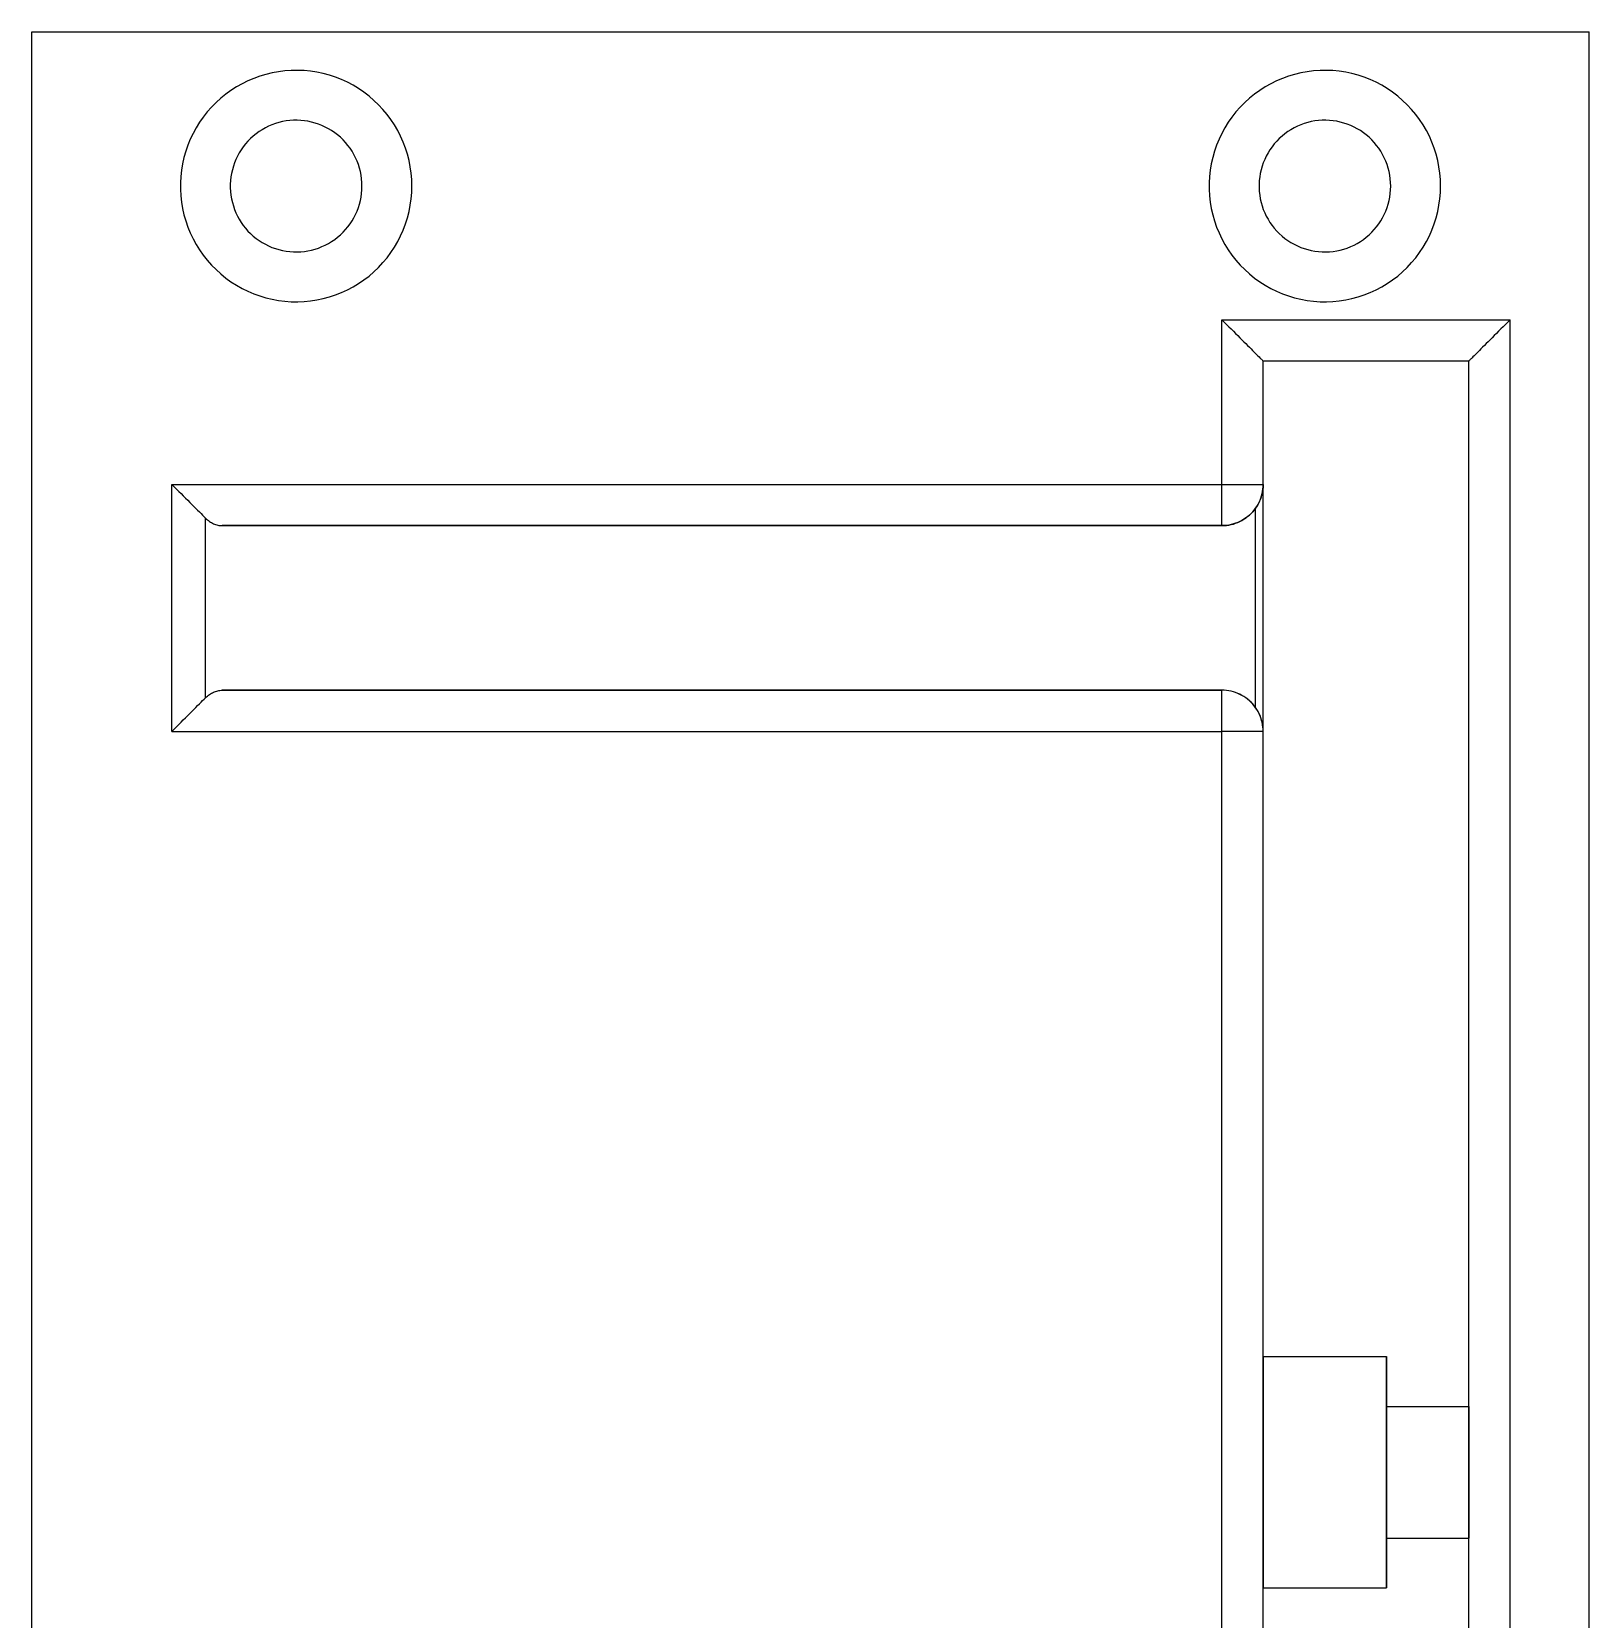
# Model space of a CAD drawing. Header units: millimetres. Extents: x -38 to 64, y -82 to 70.
# Drawn here: x -37.9 to 37.9, y -7.1 to 70 of the extents above; entities that cross this region are included whole.
import ezdxf

# ---------------------------------------------------------------- set-up
doc = ezdxf.new("R2010")
doc.units = ezdxf.units.MM
doc.layers.add('HIDDEN', color=8, linetype='Continuous')

msp = doc.modelspace()

# ---------------------------------------------------------------- linework, layer by layer
for points in [[(-37.85, -70), (-37.85, 70)], [(-37.85, 70), (37.85, 70)], [(37.85, -70), (37.85, 70)], [(-19.375, 62.5), (-19.384, 62.813), (-19.41, 63.124), (-19.453, 63.434), (-19.514, 63.741), (-19.591, 64.044), (-19.685, 64.342), (-19.796, 64.635), (-19.922, 64.92), (-20.065, 65.199), (-20.222, 65.469), (-20.395, 65.73), (-20.581, 65.981), (-20.782, 66.221), (-20.995, 66.45), (-21.221, 66.666), (-21.458, 66.87), (-21.706, 67.06), (-21.965, 67.236), (-22.233, 67.397), (-22.509, 67.543), (-22.793, 67.674), (-23.084, 67.789), (-23.381, 67.887), (-23.683, 67.969), (-23.989, 68.033), (-24.298, 68.081), (-24.609, 68.111), (-24.922, 68.124), (-25.235, 68.12), (-25.546, 68.098), (-25.857, 68.059), (-26.164, 68.003), (-26.468, 67.93), (-26.768, 67.84), (-27.062, 67.733), (-27.35, 67.611), (-27.63, 67.472), (-27.902, 67.318), (-28.166, 67.15), (-28.419, 66.967), (-28.662, 66.77), (-28.894, 66.56), (-29.113, 66.337), (-29.32, 66.102), (-29.514, 65.857), (-29.693, 65.601), (-29.858, 65.335), (-30.008, 65.061), (-30.143, 64.778), (-30.262, 64.489), (-30.364, 64.194), (-30.45, 63.893), (-30.519, 63.588), (-30.571, 63.279), (-30.605, 62.969), (-30.623, 62.656), (-30.623, 62.344), (-30.605, 62.031), (-30.571, 61.721), (-30.519, 61.412), (-30.45, 61.107), (-30.364, 60.806), (-30.262, 60.511), (-30.143, 60.222), (-30.008, 59.939), (-29.858, 59.665), (-29.693, 59.399), (-29.514, 59.143), (-29.32, 58.898), (-29.113, 58.663), (-28.894, 58.44), (-28.662, 58.23), (-28.419, 58.033), (-28.166, 57.85), (-27.902, 57.682), (-27.63, 57.528), (-27.35, 57.389), (-27.062, 57.267), (-26.768, 57.16), (-26.468, 57.07), (-26.164, 56.997), (-25.857, 56.941), (-25.546, 56.902), (-25.235, 56.88), (-24.922, 56.876), (-24.609, 56.889), (-24.298, 56.919), (-23.989, 56.967), (-23.683, 57.031), (-23.381, 57.113), (-23.084, 57.211), (-22.793, 57.326), (-22.509, 57.457), (-22.233, 57.603), (-21.965, 57.764), (-21.706, 57.94), (-21.458, 58.13), (-21.221, 58.334), (-20.995, 58.55), (-20.782, 58.779), (-20.581, 59.019), (-20.395, 59.27), (-20.222, 59.531), (-20.065, 59.801), (-19.922, 60.08), (-19.796, 60.365), (-19.685, 60.658), (-19.591, 60.956), (-19.514, 61.259), (-19.453, 61.566), (-19.41, 61.876), (-19.384, 62.187), (-19.375, 62.5)], [(30.625, 62.5), (30.616, 62.813), (30.59, 63.124), (30.547, 63.434), (30.486, 63.741), (30.409, 64.044), (30.315, 64.342), (30.204, 64.635), (30.078, 64.92), (29.935, 65.199), (29.778, 65.469), (29.605, 65.73), (29.419, 65.981), (29.218, 66.221), (29.005, 66.45), (28.779, 66.666), (28.542, 66.87), (28.294, 67.06), (28.035, 67.236), (27.767, 67.397), (27.491, 67.543), (27.207, 67.674), (26.916, 67.789), (26.619, 67.887), (26.317, 67.969), (26.011, 68.033), (25.702, 68.081), (25.391, 68.111), (25.078, 68.124), (24.765, 68.12), (24.454, 68.098), (24.143, 68.059), (23.836, 68.003), (23.532, 67.93), (23.232, 67.84), (22.938, 67.733), (22.65, 67.611), (22.37, 67.472), (22.098, 67.318), (21.834, 67.15), (21.581, 66.967), (21.338, 66.77), (21.106, 66.56), (20.887, 66.337), (20.68, 66.102), (20.486, 65.857), (20.307, 65.601), (20.142, 65.335), (19.992, 65.061), (19.857, 64.778), (19.738, 64.489), (19.636, 64.194), (19.55, 63.893), (19.481, 63.588), (19.429, 63.279), (19.395, 62.969), (19.377, 62.656), (19.377, 62.344), (19.395, 62.031), (19.429, 61.721), (19.481, 61.412), (19.55, 61.107), (19.636, 60.806), (19.738, 60.511), (19.857, 60.222), (19.992, 59.939), (20.142, 59.665), (20.307, 59.399), (20.486, 59.143), (20.68, 58.898), (20.887, 58.663), (21.106, 58.44), (21.338, 58.23), (21.581, 58.033), (21.834, 57.85), (22.098, 57.682), (22.37, 57.528), (22.65, 57.389), (22.938, 57.267), (23.232, 57.16), (23.532, 57.07), (23.836, 56.997), (24.143, 56.941), (24.454, 56.902), (24.765, 56.88), (25.078, 56.876), (25.391, 56.889), (25.702, 56.919), (26.011, 56.967), (26.317, 57.031), (26.619, 57.113), (26.916, 57.211), (27.207, 57.326), (27.491, 57.457), (27.767, 57.603), (28.035, 57.764), (28.294, 57.94), (28.542, 58.13), (28.779, 58.334), (29.005, 58.55), (29.218, 58.779), (29.419, 59.019), (29.605, 59.27), (29.778, 59.531), (29.935, 59.801), (30.078, 60.08), (30.204, 60.365), (30.315, 60.658), (30.409, 60.956), (30.486, 61.259), (30.547, 61.566), (30.59, 61.876), (30.616, 62.187), (30.625, 62.5)], [(-21.8, 62.5), (-21.805, 62.678), (-21.82, 62.855), (-21.844, 63.031), (-21.879, 63.206), (-21.923, 63.378), (-21.976, 63.548), (-22.039, 63.714), (-22.111, 63.877), (-22.192, 64.035), (-22.282, 64.189), (-22.38, 64.337), (-22.486, 64.48), (-22.6, 64.617), (-22.722, 64.747), (-22.85, 64.87), (-22.985, 64.986), (-23.126, 65.094), (-23.273, 65.194), (-23.426, 65.286), (-23.583, 65.369), (-23.745, 65.443), (-23.91, 65.509), (-24.079, 65.565), (-24.251, 65.611), (-24.425, 65.648), (-24.601, 65.675), (-24.778, 65.692), (-24.956, 65.7), (-25.133, 65.697), (-25.311, 65.685), (-25.487, 65.663), (-25.662, 65.631), (-25.835, 65.589), (-26.006, 65.538), (-26.173, 65.477), (-26.337, 65.407), (-26.496, 65.329), (-26.651, 65.241), (-26.801, 65.145), (-26.945, 65.041), (-27.083, 64.929), (-27.215, 64.809), (-27.34, 64.683), (-27.458, 64.549), (-27.568, 64.41), (-27.67, 64.264), (-27.764, 64.113), (-27.849, 63.957), (-27.926, 63.796), (-27.993, 63.632), (-28.052, 63.463), (-28.1, 63.292), (-28.14, 63.119), (-28.169, 62.943), (-28.189, 62.767), (-28.199, 62.589), (-28.199, 62.411), (-28.189, 62.233), (-28.169, 62.057), (-28.14, 61.881), (-28.1, 61.708), (-28.052, 61.537), (-27.993, 61.368), (-27.926, 61.204), (-27.849, 61.043), (-27.764, 60.887), (-27.67, 60.736), (-27.568, 60.59), (-27.458, 60.451), (-27.34, 60.317), (-27.215, 60.191), (-27.083, 60.071), (-26.945, 59.959), (-26.801, 59.855), (-26.651, 59.759), (-26.496, 59.671), (-26.337, 59.593), (-26.173, 59.523), (-26.006, 59.462), (-25.835, 59.411), (-25.662, 59.369), (-25.487, 59.337), (-25.311, 59.315), (-25.133, 59.303), (-24.956, 59.3), (-24.778, 59.308), (-24.601, 59.325), (-24.425, 59.352), (-24.251, 59.389), (-24.079, 59.435), (-23.91, 59.491), (-23.745, 59.557), (-23.583, 59.631), (-23.426, 59.714), (-23.273, 59.806), (-23.126, 59.906), (-22.985, 60.014), (-22.85, 60.13), (-22.722, 60.253), (-22.6, 60.383), (-22.486, 60.52), (-22.38, 60.663), (-22.282, 60.811), (-22.192, 60.965), (-22.111, 61.123), (-22.039, 61.286), (-21.976, 61.452), (-21.923, 61.622), (-21.879, 61.794), (-21.844, 61.969), (-21.82, 62.145), (-21.805, 62.322), (-21.8, 62.5)], [(28.2, 62.5), (28.195, 62.678), (28.18, 62.855), (28.156, 63.031), (28.121, 63.206), (28.077, 63.378), (28.024, 63.548), (27.961, 63.714), (27.889, 63.877), (27.808, 64.035), (27.718, 64.189), (27.62, 64.337), (27.514, 64.48), (27.4, 64.617), (27.278, 64.747), (27.15, 64.87), (27.015, 64.986), (26.874, 65.094), (26.727, 65.194), (26.574, 65.286), (26.417, 65.369), (26.255, 65.443), (26.09, 65.509), (25.921, 65.565), (25.749, 65.611), (25.575, 65.648), (25.399, 65.675), (25.222, 65.692), (25.044, 65.7), (24.867, 65.697), (24.689, 65.685), (24.513, 65.663), (24.338, 65.631), (24.165, 65.589), (23.994, 65.538), (23.827, 65.477), (23.663, 65.407), (23.504, 65.329), (23.349, 65.241), (23.199, 65.145), (23.055, 65.041), (22.917, 64.929), (22.785, 64.809), (22.66, 64.683), (22.542, 64.549), (22.432, 64.41), (22.33, 64.264), (22.236, 64.113), (22.151, 63.957), (22.074, 63.796), (22.007, 63.632), (21.948, 63.463), (21.9, 63.292), (21.86, 63.119), (21.831, 62.943), (21.811, 62.767), (21.801, 62.589), (21.801, 62.411), (21.811, 62.233), (21.831, 62.057), (21.86, 61.881), (21.9, 61.708), (21.948, 61.537), (22.007, 61.368), (22.074, 61.204), (22.151, 61.043), (22.236, 60.887), (22.33, 60.736), (22.432, 60.59), (22.542, 60.451), (22.66, 60.317), (22.785, 60.191), (22.917, 60.071), (23.055, 59.959), (23.199, 59.855), (23.349, 59.759), (23.504, 59.671), (23.663, 59.593), (23.827, 59.523), (23.994, 59.462), (24.165, 59.411), (24.338, 59.369), (24.513, 59.337), (24.689, 59.315), (24.867, 59.303), (25.044, 59.3), (25.222, 59.308), (25.399, 59.325), (25.575, 59.352), (25.749, 59.389), (25.921, 59.435), (26.09, 59.491), (26.255, 59.557), (26.417, 59.631), (26.574, 59.714), (26.727, 59.806), (26.874, 59.906), (27.015, 60.014), (27.15, 60.13), (27.278, 60.253), (27.4, 60.383), (27.514, 60.52), (27.62, 60.663), (27.718, 60.811), (27.808, 60.965), (27.889, 61.123), (27.961, 61.286), (28.024, 61.452), (28.077, 61.622), (28.121, 61.794), (28.156, 61.969), (28.18, 62.145), (28.195, 62.322), (28.2, 62.5)], [(20, 56), (20.112, 55.888), (20.224, 55.776), (20.334, 55.666), (20.445, 55.555), (20.553, 55.447), (20.661, 55.339), (20.764, 55.236), (20.868, 55.132), (20.966, 55.034), (21.064, 54.936), (21.156, 54.844), (21.247, 54.753), (21.331, 54.669), (21.414, 54.586), (21.489, 54.511), (21.564, 54.436), (21.629, 54.371), (21.693, 54.307), (21.748, 54.252), (21.802, 54.198), (21.845, 54.155), (21.888, 54.112), (21.919, 54.081), (21.95, 54.05), (21.969, 54.031), (21.987, 54.013), (21.994, 54.006), (22, 54)], [(20, 48), (20, 56)], [(20, 56), (34, 56)], [(34, 56), (33.888, 55.888), (33.776, 55.776), (33.666, 55.666), (33.555, 55.555), (33.447, 55.447), (33.339, 55.339), (33.236, 55.236), (33.132, 55.132), (33.034, 55.034), (32.936, 54.936), (32.844, 54.844), (32.753, 54.753), (32.669, 54.669), (32.586, 54.586), (32.511, 54.511), (32.436, 54.436), (32.371, 54.371), (32.307, 54.307), (32.252, 54.252), (32.198, 54.198), (32.155, 54.155), (32.112, 54.112), (32.081, 54.081), (32.05, 54.05), (32.031, 54.031), (32.013, 54.013), (32.006, 54.006), (32, 54)], [(34, -56), (34, 56)], [(22, 54), (32, 54)], [(22, -54), (22, 54)], [(32, -54), (32, 54)], [(-31.039, 48), (-30.926, 47.887), (-30.814, 47.775), (-30.703, 47.664), (-30.592, 47.553), (-30.483, 47.444), (-30.375, 47.336), (-30.27, 47.231), (-30.168, 47.129), (-30.068, 47.029), (-29.971, 46.932), (-29.877, 46.838), (-29.787, 46.748), (-29.702, 46.663), (-29.62, 46.581), (-29.543, 46.504), (-29.471, 46.432), (-29.403, 46.364)], [(-31.039, 36), (-31.039, 48)], [(-31.039, 48), (20, 48)], [(20, 48), (20.112, 48), (20.224, 48), (20.334, 48), (20.445, 48), (20.553, 48), (20.661, 48), (20.764, 48), (20.868, 48), (20.966, 48), (21.064, 48), (21.156, 48), (21.247, 48), (21.331, 48), (21.414, 48), (21.489, 48), (21.564, 48), (21.629, 48), (21.693, 48), (21.748, 48), (21.802, 48), (21.845, 48), (21.888, 48), (21.919, 48), (21.95, 48), (21.969, 48), (21.987, 48), (21.994, 48), (22, 48)], [(20, 46), (20, 46.006), (20, 46.013), (20, 46.031), (20, 46.05), (20, 46.081), (20, 46.112), (20, 46.155), (20, 46.198), (20, 46.252), (20, 46.307), (20, 46.371), (20, 46.436), (20, 46.511), (20, 46.586), (20, 46.669), (20, 46.753), (20, 46.844), (20, 46.936), (20, 47.034), (20, 47.132), (20, 47.236), (20, 47.339), (20, 47.447), (20, 47.555), (20, 47.666), (20, 47.776), (20, 47.888), (20, 48)], [(22, 48), (21.998, 47.923), (21.994, 47.847), (21.986, 47.771), (21.976, 47.695), (21.963, 47.62), (21.947, 47.545), (21.928, 47.47), (21.907, 47.397), (21.882, 47.325), (21.855, 47.253), (21.825, 47.183), (21.792, 47.113), (21.757, 47.045), (21.719, 46.979), (21.679, 46.914), (21.636, 46.85)], [(-29.403, 46.364), (-29.358, 46.321), (-29.312, 46.281), (-29.265, 46.243), (-29.218, 46.208), (-29.169, 46.175), (-29.119, 46.145), (-29.069, 46.118), (-29.018, 46.093), (-28.967, 46.072), (-28.915, 46.053), (-28.862, 46.037), (-28.809, 46.024), (-28.756, 46.014), (-28.702, 46.006), (-28.648, 46.002), (-28.595, 46)], [(-29.403, 37.636), (-29.403, 46.364)], [(21.636, 46.85), (21.568, 46.76), (21.496, 46.674), (21.419, 46.592), (21.337, 46.514), (21.252, 46.441), (21.162, 46.373), (21.068, 46.31), (20.971, 46.253), (20.871, 46.201), (20.769, 46.154), (20.664, 46.114), (20.556, 46.079), (20.447, 46.052), (20.336, 46.03), (20.225, 46.014), (20.113, 46.004), (20, 46)], [(21.636, 37.15), (21.636, 46.85)], [(20, 46), (-28.595, 46)], [(-29.403, 37.636), (-29.358, 37.679), (-29.312, 37.719), (-29.265, 37.757), (-29.218, 37.792), (-29.169, 37.825), (-29.119, 37.855), (-29.069, 37.882), (-29.018, 37.907), (-28.967, 37.928), (-28.915, 37.947), (-28.862, 37.963), (-28.809, 37.976), (-28.756, 37.986), (-28.702, 37.994), (-28.648, 37.998), (-28.595, 38)], [(20, 38), (-28.595, 38)], [(21.636, 37.15), (21.568, 37.24), (21.496, 37.326), (21.419, 37.408), (21.337, 37.486), (21.252, 37.559), (21.162, 37.627), (21.068, 37.69), (20.971, 37.747), (20.871, 37.799), (20.769, 37.846), (20.664, 37.886), (20.556, 37.921), (20.447, 37.948), (20.336, 37.97), (20.225, 37.986), (20.113, 37.996), (20, 38)], [(20, 36), (20, 36.112), (20, 36.224), (20, 36.334), (20, 36.445), (20, 36.553), (20, 36.661), (20, 36.764), (20, 36.868), (20, 36.966), (20, 37.064), (20, 37.156), (20, 37.247), (20, 37.331), (20, 37.414), (20, 37.489), (20, 37.564), (20, 37.629), (20, 37.693), (20, 37.748), (20, 37.802), (20, 37.845), (20, 37.888), (20, 37.919), (20, 37.95), (20, 37.969), (20, 37.987), (20, 37.994), (20, 38)], [(-31.039, 36), (-30.926, 36.113), (-30.814, 36.225), (-30.703, 36.336), (-30.592, 36.447), (-30.483, 36.556), (-30.375, 36.664), (-30.27, 36.769), (-30.168, 36.871), (-30.068, 36.971), (-29.971, 37.068), (-29.877, 37.162), (-29.787, 37.252), (-29.702, 37.337), (-29.62, 37.419), (-29.543, 37.496), (-29.471, 37.568), (-29.403, 37.636)], [(22, 36), (21.998, 36.077), (21.994, 36.153), (21.986, 36.229), (21.976, 36.305), (21.963, 36.38), (21.947, 36.455), (21.928, 36.53), (21.907, 36.603), (21.882, 36.675), (21.855, 36.747), (21.825, 36.817), (21.792, 36.887), (21.757, 36.955), (21.719, 37.021), (21.679, 37.086), (21.636, 37.15)], [(-31.039, 36), (20, 36)], [(20, -36), (20, 36)], [(22, 36), (21.994, 36), (21.987, 36), (21.969, 36), (21.95, 36), (21.919, 36), (21.888, 36), (21.845, 36), (21.802, 36), (21.748, 36), (21.693, 36), (21.629, 36), (21.564, 36), (21.489, 36), (21.414, 36), (21.331, 36), (21.247, 36), (21.156, 36), (21.064, 36), (20.966, 36), (20.868, 36), (20.764, 36), (20.661, 36), (20.553, 36), (20.445, 36), (20.334, 36), (20.224, 36), (20.112, 36), (20, 36)]]:
    msp.add_lwpolyline(points)
at = {"layer": 'HIDDEN'}
for points in [[(-37.85, -70), (-37.85, 70)], [(-37.85, 70), (37.85, 70)], [(37.85, -70), (37.85, 70)], [(-19.375, 62.5), (-19.384, 62.813), (-19.41, 63.124), (-19.453, 63.434), (-19.514, 63.741), (-19.591, 64.044), (-19.685, 64.342), (-19.796, 64.635), (-19.922, 64.92), (-20.065, 65.199), (-20.222, 65.469), (-20.395, 65.73), (-20.581, 65.981), (-20.782, 66.221), (-20.995, 66.45), (-21.221, 66.666), (-21.458, 66.87), (-21.706, 67.06), (-21.965, 67.236), (-22.233, 67.397), (-22.509, 67.543), (-22.793, 67.674), (-23.084, 67.789), (-23.381, 67.887), (-23.683, 67.969), (-23.989, 68.033), (-24.298, 68.081), (-24.609, 68.111), (-24.922, 68.124), (-25.235, 68.12), (-25.546, 68.098), (-25.857, 68.059), (-26.164, 68.003), (-26.468, 67.93), (-26.768, 67.84), (-27.062, 67.733), (-27.35, 67.611), (-27.63, 67.472), (-27.902, 67.318), (-28.166, 67.15), (-28.419, 66.967), (-28.662, 66.77), (-28.894, 66.56), (-29.113, 66.337), (-29.32, 66.102), (-29.514, 65.857), (-29.693, 65.601), (-29.858, 65.335), (-30.008, 65.061), (-30.143, 64.778), (-30.262, 64.489), (-30.364, 64.194), (-30.45, 63.893), (-30.519, 63.588), (-30.571, 63.279), (-30.605, 62.969), (-30.623, 62.656), (-30.623, 62.344), (-30.605, 62.031), (-30.571, 61.721), (-30.519, 61.412), (-30.45, 61.107), (-30.364, 60.806), (-30.262, 60.511), (-30.143, 60.222), (-30.008, 59.939), (-29.858, 59.665), (-29.693, 59.399), (-29.514, 59.143), (-29.32, 58.898), (-29.113, 58.663), (-28.894, 58.44), (-28.662, 58.23), (-28.419, 58.033), (-28.166, 57.85), (-27.902, 57.682), (-27.63, 57.528), (-27.35, 57.389), (-27.062, 57.267), (-26.768, 57.16), (-26.468, 57.07), (-26.164, 56.997), (-25.857, 56.941), (-25.546, 56.902), (-25.235, 56.88), (-24.922, 56.876), (-24.609, 56.889), (-24.298, 56.919), (-23.989, 56.967), (-23.683, 57.031), (-23.381, 57.113), (-23.084, 57.211), (-22.793, 57.326), (-22.509, 57.457), (-22.233, 57.603), (-21.965, 57.764), (-21.706, 57.94), (-21.458, 58.13), (-21.221, 58.334), (-20.995, 58.55), (-20.782, 58.779), (-20.581, 59.019), (-20.395, 59.27), (-20.222, 59.531), (-20.065, 59.801), (-19.922, 60.08), (-19.796, 60.365), (-19.685, 60.658), (-19.591, 60.956), (-19.514, 61.259), (-19.453, 61.566), (-19.41, 61.876), (-19.384, 62.187), (-19.375, 62.5)], [(30.625, 62.5), (30.616, 62.813), (30.59, 63.124), (30.547, 63.434), (30.486, 63.741), (30.409, 64.044), (30.315, 64.342), (30.204, 64.635), (30.078, 64.92), (29.935, 65.199), (29.778, 65.469), (29.605, 65.73), (29.419, 65.981), (29.218, 66.221), (29.005, 66.45), (28.779, 66.666), (28.542, 66.87), (28.294, 67.06), (28.035, 67.236), (27.767, 67.397), (27.491, 67.543), (27.207, 67.674), (26.916, 67.789), (26.619, 67.887), (26.317, 67.969), (26.011, 68.033), (25.702, 68.081), (25.391, 68.111), (25.078, 68.124), (24.765, 68.12), (24.454, 68.098), (24.143, 68.059), (23.836, 68.003), (23.532, 67.93), (23.232, 67.84), (22.938, 67.733), (22.65, 67.611), (22.37, 67.472), (22.098, 67.318), (21.834, 67.15), (21.581, 66.967), (21.338, 66.77), (21.106, 66.56), (20.887, 66.337), (20.68, 66.102), (20.486, 65.857), (20.307, 65.601), (20.142, 65.335), (19.992, 65.061), (19.857, 64.778), (19.738, 64.489), (19.636, 64.194), (19.55, 63.893), (19.481, 63.588), (19.429, 63.279), (19.395, 62.969), (19.377, 62.656), (19.377, 62.344), (19.395, 62.031), (19.429, 61.721), (19.481, 61.412), (19.55, 61.107), (19.636, 60.806), (19.738, 60.511), (19.857, 60.222), (19.992, 59.939), (20.142, 59.665), (20.307, 59.399), (20.486, 59.143), (20.68, 58.898), (20.887, 58.663), (21.106, 58.44), (21.338, 58.23), (21.581, 58.033), (21.834, 57.85), (22.098, 57.682), (22.37, 57.528), (22.65, 57.389), (22.938, 57.267), (23.232, 57.16), (23.532, 57.07), (23.836, 56.997), (24.143, 56.941), (24.454, 56.902), (24.765, 56.88), (25.078, 56.876), (25.391, 56.889), (25.702, 56.919), (26.011, 56.967), (26.317, 57.031), (26.619, 57.113), (26.916, 57.211), (27.207, 57.326), (27.491, 57.457), (27.767, 57.603), (28.035, 57.764), (28.294, 57.94), (28.542, 58.13), (28.779, 58.334), (29.005, 58.55), (29.218, 58.779), (29.419, 59.019), (29.605, 59.27), (29.778, 59.531), (29.935, 59.801), (30.078, 60.08), (30.204, 60.365), (30.315, 60.658), (30.409, 60.956), (30.486, 61.259), (30.547, 61.566), (30.59, 61.876), (30.616, 62.187), (30.625, 62.5)], [(-21.8, 62.5), (-21.805, 62.678), (-21.82, 62.855), (-21.844, 63.031), (-21.879, 63.206), (-21.923, 63.378), (-21.976, 63.548), (-22.039, 63.714), (-22.111, 63.877), (-22.192, 64.035), (-22.282, 64.189), (-22.38, 64.337), (-22.486, 64.48), (-22.6, 64.617), (-22.722, 64.747), (-22.85, 64.87), (-22.985, 64.986), (-23.126, 65.094), (-23.273, 65.194), (-23.426, 65.286), (-23.583, 65.369), (-23.745, 65.443), (-23.91, 65.509), (-24.079, 65.565), (-24.251, 65.611), (-24.425, 65.648), (-24.601, 65.675), (-24.778, 65.692), (-24.956, 65.7), (-25.133, 65.697), (-25.311, 65.685), (-25.487, 65.663), (-25.662, 65.631), (-25.835, 65.589), (-26.006, 65.538), (-26.173, 65.477), (-26.337, 65.407), (-26.496, 65.329), (-26.651, 65.241), (-26.801, 65.145), (-26.945, 65.041), (-27.083, 64.929), (-27.215, 64.809), (-27.34, 64.683), (-27.458, 64.549), (-27.568, 64.41), (-27.67, 64.264), (-27.764, 64.113), (-27.849, 63.957), (-27.926, 63.796), (-27.993, 63.632), (-28.052, 63.463), (-28.1, 63.292), (-28.14, 63.119), (-28.169, 62.943), (-28.189, 62.767), (-28.199, 62.589), (-28.199, 62.411), (-28.189, 62.233), (-28.169, 62.057), (-28.14, 61.881), (-28.1, 61.708), (-28.052, 61.537), (-27.993, 61.368), (-27.926, 61.204), (-27.849, 61.043), (-27.764, 60.887), (-27.67, 60.736), (-27.568, 60.59), (-27.458, 60.451), (-27.34, 60.317), (-27.215, 60.191), (-27.083, 60.071), (-26.945, 59.959), (-26.801, 59.855), (-26.651, 59.759), (-26.496, 59.671), (-26.337, 59.593), (-26.173, 59.523), (-26.006, 59.462), (-25.835, 59.411), (-25.662, 59.369), (-25.487, 59.337), (-25.311, 59.315), (-25.133, 59.303), (-24.956, 59.3), (-24.778, 59.308), (-24.601, 59.325), (-24.425, 59.352), (-24.251, 59.389), (-24.079, 59.435), (-23.91, 59.491), (-23.745, 59.557), (-23.583, 59.631), (-23.426, 59.714), (-23.273, 59.806), (-23.126, 59.906), (-22.985, 60.014), (-22.85, 60.13), (-22.722, 60.253), (-22.6, 60.383), (-22.486, 60.52), (-22.38, 60.663), (-22.282, 60.811), (-22.192, 60.965), (-22.111, 61.123), (-22.039, 61.286), (-21.976, 61.452), (-21.923, 61.622), (-21.879, 61.794), (-21.844, 61.969), (-21.82, 62.145), (-21.805, 62.322), (-21.8, 62.5)], [(28.2, 62.5), (28.195, 62.678), (28.18, 62.855), (28.156, 63.031), (28.121, 63.206), (28.077, 63.378), (28.024, 63.548), (27.961, 63.714), (27.889, 63.877), (27.808, 64.035), (27.718, 64.189), (27.62, 64.337), (27.514, 64.48), (27.4, 64.617), (27.278, 64.747), (27.15, 64.87), (27.015, 64.986), (26.874, 65.094), (26.727, 65.194), (26.574, 65.286), (26.417, 65.369), (26.255, 65.443), (26.09, 65.509), (25.921, 65.565), (25.749, 65.611), (25.575, 65.648), (25.399, 65.675), (25.222, 65.692), (25.044, 65.7), (24.867, 65.697), (24.689, 65.685), (24.513, 65.663), (24.338, 65.631), (24.165, 65.589), (23.994, 65.538), (23.827, 65.477), (23.663, 65.407), (23.504, 65.329), (23.349, 65.241), (23.199, 65.145), (23.055, 65.041), (22.917, 64.929), (22.785, 64.809), (22.66, 64.683), (22.542, 64.549), (22.432, 64.41), (22.33, 64.264), (22.236, 64.113), (22.151, 63.957), (22.074, 63.796), (22.007, 63.632), (21.948, 63.463), (21.9, 63.292), (21.86, 63.119), (21.831, 62.943), (21.811, 62.767), (21.801, 62.589), (21.801, 62.411), (21.811, 62.233), (21.831, 62.057), (21.86, 61.881), (21.9, 61.708), (21.948, 61.537), (22.007, 61.368), (22.074, 61.204), (22.151, 61.043), (22.236, 60.887), (22.33, 60.736), (22.432, 60.59), (22.542, 60.451), (22.66, 60.317), (22.785, 60.191), (22.917, 60.071), (23.055, 59.959), (23.199, 59.855), (23.349, 59.759), (23.504, 59.671), (23.663, 59.593), (23.827, 59.523), (23.994, 59.462), (24.165, 59.411), (24.338, 59.369), (24.513, 59.337), (24.689, 59.315), (24.867, 59.303), (25.044, 59.3), (25.222, 59.308), (25.399, 59.325), (25.575, 59.352), (25.749, 59.389), (25.921, 59.435), (26.09, 59.491), (26.255, 59.557), (26.417, 59.631), (26.574, 59.714), (26.727, 59.806), (26.874, 59.906), (27.015, 60.014), (27.15, 60.13), (27.278, 60.253), (27.4, 60.383), (27.514, 60.52), (27.62, 60.663), (27.718, 60.811), (27.808, 60.965), (27.889, 61.123), (27.961, 61.286), (28.024, 61.452), (28.077, 61.622), (28.121, 61.794), (28.156, 61.969), (28.18, 62.145), (28.195, 62.322), (28.2, 62.5)], [(22, 54), (32, 54)], [(22, 48), (22, 54)], [(32, -54), (32, 54)], [(20, 46), (20.112, 46.003), (20.224, 46.013), (20.335, 46.028), (20.445, 46.05), (20.554, 46.078), (20.661, 46.112), (20.765, 46.152), (20.868, 46.198), (20.967, 46.25), (21.064, 46.307), (21.157, 46.369), (21.247, 46.436), (21.333, 46.509), (21.414, 46.586), (21.491, 46.667), (21.564, 46.753), (21.631, 46.843), (21.693, 46.936), (21.75, 47.033), (21.802, 47.132), (21.848, 47.235), (21.888, 47.339), (21.922, 47.446), (21.95, 47.555), (21.972, 47.665), (21.987, 47.776), (21.997, 47.888), (22, 48)], [(22, 36), (22, 48)], [(-28.595, 46), (20, 46)], [(-28.595, 38), (20, 38)], [(22, 36), (21.997, 36.112), (21.987, 36.224), (21.972, 36.335), (21.95, 36.445), (21.922, 36.554), (21.888, 36.661), (21.848, 36.765), (21.802, 36.868), (21.75, 36.967), (21.693, 37.064), (21.631, 37.157), (21.564, 37.247), (21.491, 37.333), (21.414, 37.414), (21.333, 37.491), (21.247, 37.564), (21.157, 37.631), (21.064, 37.693), (20.967, 37.75), (20.868, 37.802), (20.765, 37.848), (20.661, 37.888), (20.554, 37.922), (20.445, 37.95), (20.335, 37.972), (20.224, 37.987), (20.112, 37.997), (20, 38)], [(22, -36), (22, 36)], [(22, -5.625), (22, -5.59), (22, -5.554), (22, -5.519), (22, -5.484), (22, -5.38), (22, -5.276), (22, -5.172), (22, -5.068), (22, -4.9), (22, -4.733), (22, -4.565), (22, -4.398), (22, -4.175), (22, -3.952), (22, -3.73), (22, -3.507), (22, -3.24), (22, -2.974), (22, -2.707), (22, -2.441), (22, -2.143), (22, -1.846), (22, -1.549), (22, -1.252), (22, -0.939), (22, -0.626), (22, -0.313), (22, 0), (22, 0.313), (22, 0.626), (22, 0.939), (22, 1.252), (22, 1.549), (22, 1.846), (22, 2.143), (22, 2.441), (22, 2.707), (22, 2.974), (22, 3.24), (22, 3.507), (22, 3.73), (22, 3.952), (22, 4.175), (22, 4.398), (22, 4.565), (22, 4.733), (22, 4.9), (22, 5.068), (22, 5.172), (22, 5.276), (22, 5.38), (22, 5.484), (22, 5.519), (22, 5.554), (22, 5.59), (22, 5.625)], [(22, 5.625), (22, 5.607), (22, 5.59), (22, 5.537), (22, 5.484), (22, 5.397), (22, 5.309), (22, 5.189), (22, 5.068), (22, 4.915), (22, 4.763), (22, 4.58), (22, 4.398), (22, 4.188), (22, 3.977), (22, 3.742), (22, 3.507), (22, 3.25), (22, 2.993), (22, 2.717), (22, 2.441), (22, 2.149), (22, 1.858), (22, 1.555), (22, 1.252), (22, 0.941), (22, 0.63), (22, 0.315), (22, 0)], [(22, -5.625), (22, -5.59), (22, -5.554), (22, -5.519), (22, -5.484), (22, -5.38), (22, -5.276), (22, -5.172), (22, -5.068), (22, -4.9), (22, -4.733), (22, -4.565), (22, -4.398), (22, -4.175), (22, -3.952), (22, -3.73), (22, -3.507), (22, -3.24), (22, -2.974), (22, -2.707), (22, -2.441), (22, -2.143), (22, -1.846), (22, -1.549), (22, -1.252), (22, -0.939), (22, -0.626), (22, -0.313), (22, 0), (22, 0.313), (22, 0.626), (22, 0.939), (22, 1.252), (22, 1.549), (22, 1.846), (22, 2.143), (22, 2.441), (22, 2.707), (22, 2.974), (22, 3.24), (22, 3.507), (22, 3.73), (22, 3.952), (22, 4.175), (22, 4.398), (22, 4.565), (22, 4.733), (22, 4.9), (22, 5.068), (22, 5.172), (22, 5.276), (22, 5.38), (22, 5.484), (22, 5.519), (22, 5.554), (22, 5.59), (22, 5.625)], [(22, 5.625), (22, 5.607), (22, 5.59), (22, 5.537), (22, 5.484), (22, 5.397), (22, 5.309), (22, 5.189), (22, 5.068), (22, 4.915), (22, 4.763), (22, 4.58), (22, 4.398), (22, 4.188), (22, 3.977), (22, 3.742), (22, 3.507), (22, 3.25), (22, 2.993), (22, 2.717), (22, 2.441), (22, 2.149), (22, 1.858), (22, 1.555), (22, 1.252), (22, 0.941), (22, 0.63), (22, 0.315), (22, 0)], [(22, -5.625), (22, -5.59), (22, -5.554), (22, -5.519), (22, -5.484), (22, -5.38), (22, -5.276), (22, -5.172), (22, -5.068), (22, -4.9), (22, -4.733), (22, -4.565), (22, -4.398), (22, -4.175), (22, -3.952), (22, -3.73), (22, -3.507), (22, -3.24), (22, -2.974), (22, -2.707), (22, -2.441), (22, -2.143), (22, -1.846), (22, -1.549), (22, -1.252), (22, -0.939), (22, -0.626), (22, -0.313), (22, 0), (22, 0.313), (22, 0.626), (22, 0.939), (22, 1.252), (22, 1.549), (22, 1.846), (22, 2.143), (22, 2.441), (22, 2.707), (22, 2.974), (22, 3.24), (22, 3.507), (22, 3.73), (22, 3.952), (22, 4.175), (22, 4.398), (22, 4.565), (22, 4.733), (22, 4.9), (22, 5.068), (22, 5.172), (22, 5.276), (22, 5.38), (22, 5.484), (22, 5.519), (22, 5.554), (22, 5.59), (22, 5.625)], [(22, 5.625), (22, 5.607), (22, 5.59), (22, 5.537), (22, 5.484), (22, 5.397), (22, 5.309), (22, 5.189), (22, 5.068), (22, 4.915), (22, 4.763), (22, 4.58), (22, 4.398), (22, 4.188), (22, 3.977), (22, 3.742), (22, 3.507), (22, 3.25), (22, 2.993), (22, 2.717), (22, 2.441), (22, 2.149), (22, 1.858), (22, 1.555), (22, 1.252), (22, 0.941), (22, 0.63), (22, 0.315), (22, 0)], [(22, 5.625), (28, 5.625)], [(22, 5.625), (28, 5.625)], [(22, 5.625), (28, 5.625)], [(28, -5.625), (28, -5.59), (28, -5.554), (28, -5.519), (28, -5.484), (28, -5.38), (28, -5.276), (28, -5.172), (28, -5.068), (28, -4.9), (28, -4.733), (28, -4.565), (28, -4.398), (28, -4.175), (28, -3.952), (28, -3.73), (28, -3.507), (28, -3.24), (28, -2.974), (28, -2.707), (28, -2.441), (28, -2.143), (28, -1.846), (28, -1.549), (28, -1.252), (28, -0.939), (28, -0.626), (28, -0.313), (28, 0), (28, 0.313), (28, 0.626), (28, 0.939), (28, 1.252), (28, 1.549), (28, 1.846), (28, 2.143), (28, 2.441), (28, 2.707), (28, 2.974), (28, 3.24), (28, 3.507), (28, 3.73), (28, 3.952), (28, 4.175), (28, 4.398), (28, 4.565), (28, 4.733), (28, 4.9), (28, 5.068), (28, 5.172), (28, 5.276), (28, 5.38), (28, 5.484), (28, 5.519), (28, 5.554), (28, 5.59), (28, 5.625)], [(28, 5.625), (28, 5.607), (28, 5.59), (28, 5.537), (28, 5.484), (28, 5.397), (28, 5.309), (28, 5.189), (28, 5.068), (28, 4.915), (28, 4.763), (28, 4.58), (28, 4.398), (28, 4.188), (28, 3.977), (28, 3.742), (28, 3.507), (28, 3.25), (28, 2.993), (28, 2.717), (28, 2.441), (28, 2.149), (28, 1.858), (28, 1.555), (28, 1.252), (28, 0.941), (28, 0.63), (28, 0.315), (28, 0)], [(28, -5.625), (28, -5.59), (28, -5.554), (28, -5.519), (28, -5.484), (28, -5.38), (28, -5.276), (28, -5.172), (28, -5.068), (28, -4.9), (28, -4.733), (28, -4.565), (28, -4.398), (28, -4.175), (28, -3.952), (28, -3.73), (28, -3.507), (28, -3.24), (28, -2.974), (28, -2.707), (28, -2.441), (28, -2.143), (28, -1.846), (28, -1.549), (28, -1.252), (28, -0.939), (28, -0.626), (28, -0.313), (28, 0), (28, 0.313), (28, 0.626), (28, 0.939), (28, 1.252), (28, 1.549), (28, 1.846), (28, 2.143), (28, 2.441), (28, 2.707), (28, 2.974), (28, 3.24), (28, 3.507), (28, 3.73), (28, 3.952), (28, 4.175), (28, 4.398), (28, 4.565), (28, 4.733), (28, 4.9), (28, 5.068), (28, 5.172), (28, 5.276), (28, 5.38), (28, 5.484), (28, 5.519), (28, 5.554), (28, 5.59), (28, 5.625)], [(28, 5.625), (28, 5.607), (28, 5.59), (28, 5.537), (28, 5.484), (28, 5.397), (28, 5.309), (28, 5.189), (28, 5.068), (28, 4.915), (28, 4.763), (28, 4.58), (28, 4.398), (28, 4.188), (28, 3.977), (28, 3.742), (28, 3.507), (28, 3.25), (28, 2.993), (28, 2.717), (28, 2.441), (28, 2.149), (28, 1.858), (28, 1.555), (28, 1.252), (28, 0.941), (28, 0.63), (28, 0.315), (28, 0)], [(28, -5.625), (28, -5.59), (28, -5.554), (28, -5.519), (28, -5.484), (28, -5.38), (28, -5.276), (28, -5.172), (28, -5.068), (28, -4.9), (28, -4.733), (28, -4.565), (28, -4.398), (28, -4.175), (28, -3.952), (28, -3.73), (28, -3.507), (28, -3.24), (28, -2.974), (28, -2.707), (28, -2.441), (28, -2.143), (28, -1.846), (28, -1.549), (28, -1.252), (28, -0.939), (28, -0.626), (28, -0.313), (28, 0), (28, 0.313), (28, 0.626), (28, 0.939), (28, 1.252), (28, 1.549), (28, 1.846), (28, 2.143), (28, 2.441), (28, 2.707), (28, 2.974), (28, 3.24), (28, 3.507), (28, 3.73), (28, 3.952), (28, 4.175), (28, 4.398), (28, 4.565), (28, 4.733), (28, 4.9), (28, 5.068), (28, 5.172), (28, 5.276), (28, 5.38), (28, 5.484), (28, 5.519), (28, 5.554), (28, 5.59), (28, 5.625)], [(28, 5.625), (28, 5.607), (28, 5.59), (28, 5.537), (28, 5.484), (28, 5.397), (28, 5.309), (28, 5.189), (28, 5.068), (28, 4.915), (28, 4.763), (28, 4.58), (28, 4.398), (28, 4.188), (28, 3.977), (28, 3.742), (28, 3.507), (28, 3.25), (28, 2.993), (28, 2.717), (28, 2.441), (28, 2.149), (28, 1.858), (28, 1.555), (28, 1.252), (28, 0.941), (28, 0.63), (28, 0.315), (28, 0)], [(28, -3.2), (28, -3.18), (28, -3.16), (28, -3.14), (28, -3.12), (28, -3.061), (28, -3.001), (28, -2.942), (28, -2.883), (28, -2.788), (28, -2.692), (28, -2.597), (28, -2.502), (28, -2.375), (28, -2.249), (28, -2.122), (28, -1.995), (28, -1.843), (28, -1.692), (28, -1.54), (28, -1.388), (28, -1.219), (28, -1.05), (28, -0.881), (28, -0.712), (28, -0.534), (28, -0.356), (28, -0.178), (28, 0), (28, 0.178), (28, 0.356), (28, 0.534), (28, 0.712), (28, 0.881), (28, 1.05), (28, 1.219), (28, 1.388), (28, 1.54), (28, 1.692), (28, 1.843), (28, 1.995), (28, 2.122), (28, 2.249), (28, 2.375), (28, 2.502), (28, 2.597), (28, 2.692), (28, 2.788), (28, 2.883), (28, 2.942), (28, 3.001), (28, 3.061), (28, 3.12), (28, 3.14), (28, 3.16), (28, 3.18), (28, 3.2)], [(28, 3.2), (28, 3.19), (28, 3.18), (28, 3.15), (28, 3.12), (28, 3.07), (28, 3.02), (28, 2.952), (28, 2.883), (28, 2.796), (28, 2.71), (28, 2.606), (28, 2.502), (28, 2.382), (28, 2.263), (28, 2.129), (28, 1.995), (28, 1.849), (28, 1.703), (28, 1.545), (28, 1.388), (28, 1.223), (28, 1.057), (28, 0.884), (28, 0.712), (28, 0.535), (28, 0.358), (28, 0.179), (28, 0)], [(28, -3.2), (28, -3.18), (28, -3.16), (28, -3.14), (28, -3.12), (28, -3.061), (28, -3.001), (28, -2.942), (28, -2.883), (28, -2.788), (28, -2.692), (28, -2.597), (28, -2.502), (28, -2.375), (28, -2.249), (28, -2.122), (28, -1.995), (28, -1.843), (28, -1.692), (28, -1.54), (28, -1.388), (28, -1.219), (28, -1.05), (28, -0.881), (28, -0.712), (28, -0.534), (28, -0.356), (28, -0.178), (28, 0), (28, 0.178), (28, 0.356), (28, 0.534), (28, 0.712), (28, 0.881), (28, 1.05), (28, 1.219), (28, 1.388), (28, 1.54), (28, 1.692), (28, 1.843), (28, 1.995), (28, 2.122), (28, 2.249), (28, 2.375), (28, 2.502), (28, 2.597), (28, 2.692), (28, 2.788), (28, 2.883), (28, 2.942), (28, 3.001), (28, 3.061), (28, 3.12), (28, 3.14), (28, 3.16), (28, 3.18), (28, 3.2)], [(28, 3.2), (28, 3.19), (28, 3.18), (28, 3.15), (28, 3.12), (28, 3.07), (28, 3.02), (28, 2.952), (28, 2.883), (28, 2.796), (28, 2.71), (28, 2.606), (28, 2.502), (28, 2.382), (28, 2.263), (28, 2.129), (28, 1.995), (28, 1.849), (28, 1.703), (28, 1.545), (28, 1.388), (28, 1.223), (28, 1.057), (28, 0.884), (28, 0.712), (28, 0.535), (28, 0.358), (28, 0.179), (28, 0)], [(28, -3.2), (28, -3.18), (28, -3.16), (28, -3.14), (28, -3.12), (28, -3.061), (28, -3.001), (28, -2.942), (28, -2.883), (28, -2.788), (28, -2.692), (28, -2.597), (28, -2.502), (28, -2.375), (28, -2.249), (28, -2.122), (28, -1.995), (28, -1.843), (28, -1.692), (28, -1.54), (28, -1.388), (28, -1.219), (28, -1.05), (28, -0.881), (28, -0.712), (28, -0.534), (28, -0.356), (28, -0.178), (28, 0), (28, 0.178), (28, 0.356), (28, 0.534), (28, 0.712), (28, 0.881), (28, 1.05), (28, 1.219), (28, 1.388), (28, 1.54), (28, 1.692), (28, 1.843), (28, 1.995), (28, 2.122), (28, 2.249), (28, 2.375), (28, 2.502), (28, 2.597), (28, 2.692), (28, 2.788), (28, 2.883), (28, 2.942), (28, 3.001), (28, 3.061), (28, 3.12), (28, 3.14), (28, 3.16), (28, 3.18), (28, 3.2)], [(28, 3.2), (28, 3.19), (28, 3.18), (28, 3.15), (28, 3.12), (28, 3.07), (28, 3.02), (28, 2.952), (28, 2.883), (28, 2.796), (28, 2.71), (28, 2.606), (28, 2.502), (28, 2.382), (28, 2.263), (28, 2.129), (28, 1.995), (28, 1.849), (28, 1.703), (28, 1.545), (28, 1.388), (28, 1.223), (28, 1.057), (28, 0.884), (28, 0.712), (28, 0.535), (28, 0.358), (28, 0.179), (28, 0)], [(28, 3.2), (32, 3.2)], [(28, 3.2), (32, 3.2)], [(28, 3.2), (32, 3.2)], [(32, -3.2), (32, -3.18), (32, -3.16), (32, -3.14), (32, -3.12), (32, -3.061), (32, -3.001), (32, -2.942), (32, -2.883), (32, -2.788), (32, -2.692), (32, -2.597), (32, -2.502), (32, -2.375), (32, -2.249), (32, -2.122), (32, -1.995), (32, -1.843), (32, -1.692), (32, -1.54), (32, -1.388), (32, -1.219), (32, -1.05), (32, -0.881), (32, -0.712), (32, -0.534), (32, -0.356), (32, -0.178), (32, 0), (32, 0.178), (32, 0.356), (32, 0.534), (32, 0.712), (32, 0.881), (32, 1.05), (32, 1.219), (32, 1.388), (32, 1.54), (32, 1.692), (32, 1.843), (32, 1.995), (32, 2.122), (32, 2.249), (32, 2.375), (32, 2.502), (32, 2.597), (32, 2.692), (32, 2.788), (32, 2.883), (32, 2.942), (32, 3.001), (32, 3.061), (32, 3.12), (32, 3.14), (32, 3.16), (32, 3.18), (32, 3.2)], [(32, 3.2), (32, 3.19), (32, 3.18), (32, 3.15), (32, 3.12), (32, 3.07), (32, 3.02), (32, 2.952), (32, 2.883), (32, 2.796), (32, 2.71), (32, 2.606), (32, 2.502), (32, 2.382), (32, 2.263), (32, 2.129), (32, 1.995), (32, 1.849), (32, 1.703), (32, 1.545), (32, 1.388), (32, 1.223), (32, 1.057), (32, 0.884), (32, 0.712), (32, 0.535), (32, 0.358), (32, 0.179), (32, 0)], [(32, -3.2), (32, -3.18), (32, -3.16), (32, -3.14), (32, -3.12), (32, -3.061), (32, -3.001), (32, -2.942), (32, -2.883), (32, -2.788), (32, -2.692), (32, -2.597), (32, -2.502), (32, -2.375), (32, -2.249), (32, -2.122), (32, -1.995), (32, -1.843), (32, -1.692), (32, -1.54), (32, -1.388), (32, -1.219), (32, -1.05), (32, -0.881), (32, -0.712), (32, -0.534), (32, -0.356), (32, -0.178), (32, 0), (32, 0.178), (32, 0.356), (32, 0.534), (32, 0.712), (32, 0.881), (32, 1.05), (32, 1.219), (32, 1.388), (32, 1.54), (32, 1.692), (32, 1.843), (32, 1.995), (32, 2.122), (32, 2.249), (32, 2.375), (32, 2.502), (32, 2.597), (32, 2.692), (32, 2.788), (32, 2.883), (32, 2.942), (32, 3.001), (32, 3.061), (32, 3.12), (32, 3.14), (32, 3.16), (32, 3.18), (32, 3.2)], [(32, 3.2), (32, 3.19), (32, 3.18), (32, 3.15), (32, 3.12), (32, 3.07), (32, 3.02), (32, 2.952), (32, 2.883), (32, 2.796), (32, 2.71), (32, 2.606), (32, 2.502), (32, 2.382), (32, 2.263), (32, 2.129), (32, 1.995), (32, 1.849), (32, 1.703), (32, 1.545), (32, 1.388), (32, 1.223), (32, 1.057), (32, 0.884), (32, 0.712), (32, 0.535), (32, 0.358), (32, 0.179), (32, 0)], [(32, -3.2), (32, -3.18), (32, -3.16), (32, -3.14), (32, -3.12), (32, -3.061), (32, -3.001), (32, -2.942), (32, -2.883), (32, -2.788), (32, -2.692), (32, -2.597), (32, -2.502), (32, -2.375), (32, -2.249), (32, -2.122), (32, -1.995), (32, -1.843), (32, -1.692), (32, -1.54), (32, -1.388), (32, -1.219), (32, -1.05), (32, -0.881), (32, -0.712), (32, -0.534), (32, -0.356), (32, -0.178), (32, 0), (32, 0.178), (32, 0.356), (32, 0.534), (32, 0.712), (32, 0.881), (32, 1.05), (32, 1.219), (32, 1.388), (32, 1.54), (32, 1.692), (32, 1.843), (32, 1.995), (32, 2.122), (32, 2.249), (32, 2.375), (32, 2.502), (32, 2.597), (32, 2.692), (32, 2.788), (32, 2.883), (32, 2.942), (32, 3.001), (32, 3.061), (32, 3.12), (32, 3.14), (32, 3.16), (32, 3.18), (32, 3.2)], [(32, 3.2), (32, 3.19), (32, 3.18), (32, 3.15), (32, 3.12), (32, 3.07), (32, 3.02), (32, 2.952), (32, 2.883), (32, 2.796), (32, 2.71), (32, 2.606), (32, 2.502), (32, 2.382), (32, 2.263), (32, 2.129), (32, 1.995), (32, 1.849), (32, 1.703), (32, 1.545), (32, 1.388), (32, 1.223), (32, 1.057), (32, 0.884), (32, 0.712), (32, 0.535), (32, 0.358), (32, 0.179), (32, 0)], [(22, 0), (22, -0.315), (22, -0.63), (22, -0.941), (22, -1.252), (22, -1.555), (22, -1.858), (22, -2.149), (22, -2.441), (22, -2.717), (22, -2.993), (22, -3.25), (22, -3.507), (22, -3.742), (22, -3.977), (22, -4.188), (22, -4.398), (22, -4.58), (22, -4.763), (22, -4.915), (22, -5.068), (22, -5.189), (22, -5.309), (22, -5.397), (22, -5.484), (22, -5.537), (22, -5.59), (22, -5.607), (22, -5.625)], [(22, 0), (22, -0.315), (22, -0.63), (22, -0.941), (22, -1.252), (22, -1.555), (22, -1.858), (22, -2.149), (22, -2.441), (22, -2.717), (22, -2.993), (22, -3.25), (22, -3.507), (22, -3.742), (22, -3.977), (22, -4.188), (22, -4.398), (22, -4.58), (22, -4.763), (22, -4.915), (22, -5.068), (22, -5.189), (22, -5.309), (22, -5.397), (22, -5.484), (22, -5.537), (22, -5.59), (22, -5.607), (22, -5.625)], [(22, 0), (22, -0.315), (22, -0.63), (22, -0.941), (22, -1.252), (22, -1.555), (22, -1.858), (22, -2.149), (22, -2.441), (22, -2.717), (22, -2.993), (22, -3.25), (22, -3.507), (22, -3.742), (22, -3.977), (22, -4.188), (22, -4.398), (22, -4.58), (22, -4.763), (22, -4.915), (22, -5.068), (22, -5.189), (22, -5.309), (22, -5.397), (22, -5.484), (22, -5.537), (22, -5.59), (22, -5.607), (22, -5.625)], [(28, 0), (28, -0.179), (28, -0.358), (28, -0.535), (28, -0.712), (28, -0.884), (28, -1.057), (28, -1.223), (28, -1.388), (28, -1.545), (28, -1.703), (28, -1.849), (28, -1.995), (28, -2.129), (28, -2.263), (28, -2.382), (28, -2.502), (28, -2.606), (28, -2.71), (28, -2.796), (28, -2.883), (28, -2.952), (28, -3.02), (28, -3.07), (28, -3.12), (28, -3.15), (28, -3.18), (28, -3.19), (28, -3.2)], [(28, 0), (28, -0.179), (28, -0.358), (28, -0.535), (28, -0.712), (28, -0.884), (28, -1.057), (28, -1.223), (28, -1.388), (28, -1.545), (28, -1.703), (28, -1.849), (28, -1.995), (28, -2.129), (28, -2.263), (28, -2.382), (28, -2.502), (28, -2.606), (28, -2.71), (28, -2.796), (28, -2.883), (28, -2.952), (28, -3.02), (28, -3.07), (28, -3.12), (28, -3.15), (28, -3.18), (28, -3.19), (28, -3.2)], [(28, 0), (28, -0.179), (28, -0.358), (28, -0.535), (28, -0.712), (28, -0.884), (28, -1.057), (28, -1.223), (28, -1.388), (28, -1.545), (28, -1.703), (28, -1.849), (28, -1.995), (28, -2.129), (28, -2.263), (28, -2.382), (28, -2.502), (28, -2.606), (28, -2.71), (28, -2.796), (28, -2.883), (28, -2.952), (28, -3.02), (28, -3.07), (28, -3.12), (28, -3.15), (28, -3.18), (28, -3.19), (28, -3.2)], [(28, 0), (28, -0.315), (28, -0.63), (28, -0.941), (28, -1.252), (28, -1.555), (28, -1.858), (28, -2.149), (28, -2.441), (28, -2.717), (28, -2.993), (28, -3.25), (28, -3.507), (28, -3.742), (28, -3.977), (28, -4.188), (28, -4.398), (28, -4.58), (28, -4.763), (28, -4.915), (28, -5.068), (28, -5.189), (28, -5.309), (28, -5.397), (28, -5.484), (28, -5.537), (28, -5.59), (28, -5.607), (28, -5.625)], [(28, 0), (28, -0.315), (28, -0.63), (28, -0.941), (28, -1.252), (28, -1.555), (28, -1.858), (28, -2.149), (28, -2.441), (28, -2.717), (28, -2.993), (28, -3.25), (28, -3.507), (28, -3.742), (28, -3.977), (28, -4.188), (28, -4.398), (28, -4.58), (28, -4.763), (28, -4.915), (28, -5.068), (28, -5.189), (28, -5.309), (28, -5.397), (28, -5.484), (28, -5.537), (28, -5.59), (28, -5.607), (28, -5.625)], [(28, 0), (28, -0.315), (28, -0.63), (28, -0.941), (28, -1.252), (28, -1.555), (28, -1.858), (28, -2.149), (28, -2.441), (28, -2.717), (28, -2.993), (28, -3.25), (28, -3.507), (28, -3.742), (28, -3.977), (28, -4.188), (28, -4.398), (28, -4.58), (28, -4.763), (28, -4.915), (28, -5.068), (28, -5.189), (28, -5.309), (28, -5.397), (28, -5.484), (28, -5.537), (28, -5.59), (28, -5.607), (28, -5.625)], [(32, 0), (32, -0.179), (32, -0.358), (32, -0.535), (32, -0.712), (32, -0.884), (32, -1.057), (32, -1.223), (32, -1.388), (32, -1.545), (32, -1.703), (32, -1.849), (32, -1.995), (32, -2.129), (32, -2.263), (32, -2.382), (32, -2.502), (32, -2.606), (32, -2.71), (32, -2.796), (32, -2.883), (32, -2.952), (32, -3.02), (32, -3.07), (32, -3.12), (32, -3.15), (32, -3.18), (32, -3.19), (32, -3.2)], [(32, 0), (32, -0.179), (32, -0.358), (32, -0.535), (32, -0.712), (32, -0.884), (32, -1.057), (32, -1.223), (32, -1.388), (32, -1.545), (32, -1.703), (32, -1.849), (32, -1.995), (32, -2.129), (32, -2.263), (32, -2.382), (32, -2.502), (32, -2.606), (32, -2.71), (32, -2.796), (32, -2.883), (32, -2.952), (32, -3.02), (32, -3.07), (32, -3.12), (32, -3.15), (32, -3.18), (32, -3.19), (32, -3.2)], [(32, 0), (32, -0.179), (32, -0.358), (32, -0.535), (32, -0.712), (32, -0.884), (32, -1.057), (32, -1.223), (32, -1.388), (32, -1.545), (32, -1.703), (32, -1.849), (32, -1.995), (32, -2.129), (32, -2.263), (32, -2.382), (32, -2.502), (32, -2.606), (32, -2.71), (32, -2.796), (32, -2.883), (32, -2.952), (32, -3.02), (32, -3.07), (32, -3.12), (32, -3.15), (32, -3.18), (32, -3.19), (32, -3.2)], [(28, -3.2), (32, -3.2)], [(28, -3.2), (32, -3.2)], [(28, -3.2), (32, -3.2)], [(22, -5.625), (28, -5.625)], [(22, -5.625), (28, -5.625)], [(22, -5.625), (28, -5.625)]]:
    msp.add_lwpolyline(points, dxfattribs=at)

doc.saveas('drawing.dxf')
